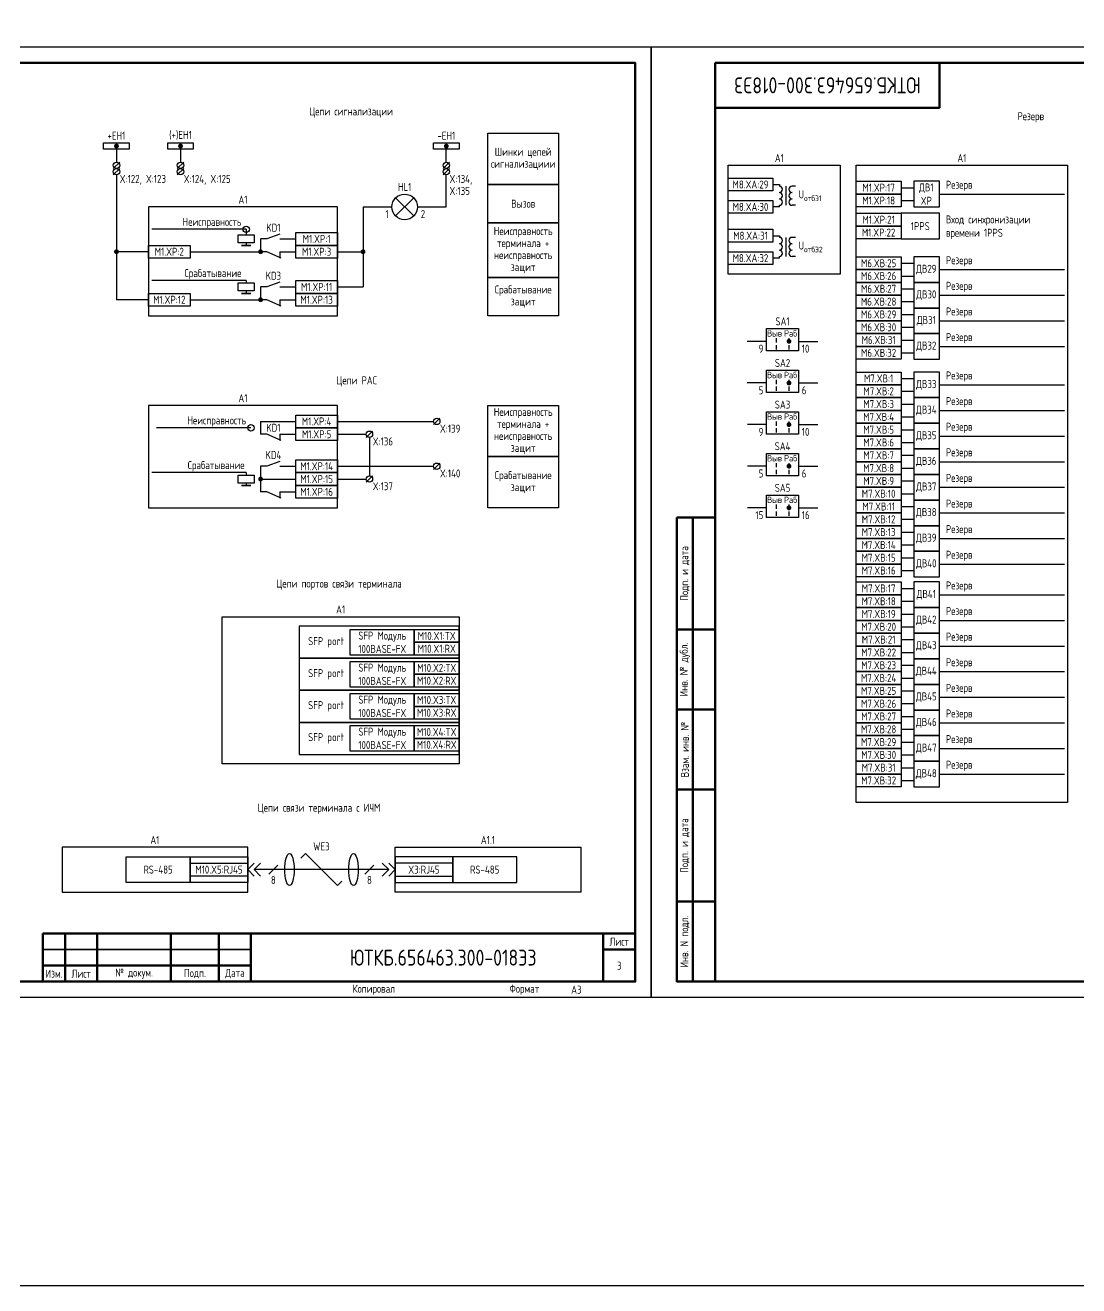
# Model space of a CAD drawing. Header units: millimetres. Extents: x -1036 to 2871, y -90 to 586.
# Drawn here: x 1064.5 to 1393.5, y -90 to 303.8 of the extents above; entities that cross this region are included whole.
import ezdxf

# ---------------------------------------------------------------- set-up
doc = ezdxf.new("R2010")
doc.units = ezdxf.units.MM
doc.styles.add('Gost_type_A', font='GOST_0.TTF')

# ---------------------------------------------------------------- blocks, each defined once
blk = doc.blocks.new('Формат_А3')
blk.add_lwpolyline([(-420, 297), (0, 297), (0, 0), (-420, 0)], close=True)
at = {"lineweight": 50}
blk.add_lwpolyline([(-400, 292), (-5, 292), (-5, 5), (-400, 5)], close=True, dxfattribs=at)
blk = doc.blocks.new('Штамп малый нижний')
at = {"lineweight": 50}
for points in [[(-185, 15), (-178, 15), (-178, 5), (-185, 5)], [(-178, 15), (-168, 15), (-168, 5), (-178, 5)], [(-168, 15), (-145, 15), (-145, 5), (-168, 5)], [(-145, 15), (-130, 15), (-130, 5), (-145, 5)], [(-130, 15), (-120, 15), (-120, 5), (-130, 5)], [(-120, 15), (-10, 15), (-10, 0), (-120, 0)], [(-10, 15), (0, 15), (0, 10), (-10, 10)], [(-10, 10), (0, 10), (0, 0), (-10, 0)], [(-185, 5), (-178, 5), (-178, 0), (-185, 0)], [(-178, 5), (-168, 5), (-168, 0), (-178, 0)], [(-168, 5), (-145, 5), (-145, 0), (-168, 0)], [(-145, 5), (-130, 5), (-130, 0), (-145, 0)], [(-130, 5), (-120, 5), (-120, 0), (-130, 0)]]:
    blk.add_lwpolyline(points, close=True, dxfattribs=at)
for points in [[(-185, 15), (-178, 15), (-178, 10), (-185, 10)], [(-178, 15), (-168, 15), (-168, 10), (-178, 10)], [(-168, 15), (-145, 15), (-145, 10), (-168, 10)], [(-145, 15), (-130, 15), (-130, 10), (-145, 10)], [(-130, 15), (-120, 15), (-120, 10), (-130, 10)], [(-185, 10), (-178, 10), (-178, 5), (-185, 5)], [(-178, 10), (-168, 10), (-168, 5), (-178, 5)], [(-168, 10), (-145, 10), (-145, 5), (-168, 5)], [(-145, 10), (-130, 10), (-130, 5), (-145, 5)], [(-130, 10), (-120, 10), (-120, 5), (-130, 5)]]:
    blk.add_lwpolyline(points, close=True)
at = {"char_height": 2.5, "style": 'Gost_type_A'}
for s, insert, width, attachment_point in [('Лист', (-5, 12.5), 10, 5), ('№ докум.', (-156.5, 2.5), 23, 5), ('Подп.', (-137.5, 2.5), 15, 5), ('Дата', (-125, 2.5), 10, 5), ('Изм.', (-181.5, 2.5), 7, 5), ('Лист', (-173, 2.5), 10, 5), ('Копировал', (-75, -2.53), 13.1202, 6), ('Формат', (-30, -2.53), 13.1202, 6)]:
    blk.add_mtext(s, dxfattribs=dict(at, insert=insert, width=width, attachment_point=attachment_point))
blk = doc.blocks.new('POINT')
at = {"const_width": 0.75}
blk.add_lwpolyline([(-0.375, 0, 1), (0.375, 0, 1)], format="xyb", close=True, dxfattribs=at)
blk = doc.blocks.new('Шинка')
blk.add_lwpolyline([(-4, 1), (4, 1), (4, -1), (-4, -1)], close=True)
blk.add_blockref('POINT', (0, 0))
blk = doc.blocks.new('Штамп левый нижний')
at = {"lineweight": 50}
for points in [[(-12, 145), (-7, 145), (-7, 110), (-12, 110)], [(-7, 145), (0, 145), (0, 110), (-7, 110)], [(-12, 110), (-7, 110), (-7, 85), (-12, 85)], [(-7, 110), (0, 110), (0, 85), (-7, 85)], [(-12, 85), (-7, 85), (-7, 60), (-12, 60)], [(-7, 85), (0, 85), (0, 60), (-7, 60)], [(-12, 60), (-7, 60), (-7, 25), (-12, 25)], [(-7, 60), (0, 60), (0, 25), (-7, 25)], [(-12, 25), (-7, 25), (-7, 0), (-12, 0)], [(-7, 25), (0, 25), (0, 0), (-7, 0)]]:
    blk.add_lwpolyline(points, close=True, dxfattribs=at)
at = {"char_height": 2.5, "attachment_point": 5, "rotation": 90, "style": 'Gost_type_A'}
for s, insert, width in [('Подп. и дата', (-9.5, 127.5), 35), ('Инв. № дубл.', (-9.5, 97.5), 25), ('Взам. инв. №', (-9.5, 72.5), 25), ('Подп. и дата', (-9.5, 42.5), 35), ('Инв. N подл.', (-9.5, 12.5), 25)]:
    blk.add_mtext(s, dxfattribs=dict(at, insert=insert, width=width))
blk = doc.blocks.new('Штамп угловой верхний')
at = {"lineweight": 50}
blk.add_lwpolyline([(0, 0), (70, 0), (70, -14), (0, -14)], close=True, dxfattribs=at)
blk = doc.blocks.new('Переключатель_положение')
for p, q in [((2, 1), (2, -0.34)), ((2, -1.14), (2, -2.49))]:
    blk.add_line(p, q)

msp = doc.modelspace()

# ---------------------------------------------------------------- linework, layer by layer
for p, q in [((1093, 266), (1093, 261)), ((1113, 265), (1113, 261)), ((1196, 261), (1196, 266)), ((1094, 261), (1092, 259)), ((1114, 261), (1112, 259)), ((1197, 261), (1195, 259)), ((1094, 259), (1092, 257)), ((1093, 257), (1093, 218)), ((1114, 259), (1112, 257)), ((1197, 259), (1195, 257)), ((1196, 259), (1196, 259.01)), ((1196, 259), (1196, 259.01)), ((1196, 247), (1196, 257)), ((1338, 253), (1342, 253)), ((1180.17, 249.83), (1185.83, 244.17)), ((1185.83, 249.83), (1180.17, 244.17)), ((1338, 249), (1342, 249)), ((1350, 251), (1389, 251)), ((1170, 247), (1179, 247)), ((1170, 247), (1170, 222)), ((1187, 247), (1196, 247)), ((1133.5, 240), (1104, 240)), ((1133.5, 240), (1133.5, 238.25)), ((1103, 233), (1093, 233)), ((1133.5, 235.75), (1133.5, 235)), ((1144, 233), (1144, 231)), ((1162, 233), (1170, 233)), ((1338, 229.42), (1342, 229.42)), ((1338, 225.42), (1342, 225.42)), ((1350, 227.42), (1389, 227.42)), ((1133.5, 224), (1104, 224)), ((1133.5, 224), (1133.5, 223.25)), ((1133.5, 220.75), (1133.5, 220)), ((1162, 222), (1170, 222)), ((1338, 221.42), (1342, 221.42)), ((1103, 218), (1093, 218)), ((1144, 218), (1144, 216)), ((1338, 217.42), (1342, 217.42)), ((1350, 219.42), (1389, 219.42)), ((1338, 213.42), (1342, 213.42)), ((1338, 209.42), (1342, 209.42)), ((1350, 211.42), (1389, 211.42)), ((1338, 205.42), (1342, 205.42)), ((1338, 201.42), (1342, 201.42)), ((1350, 203.42), (1389, 203.42)), ((1338, 193.42), (1342, 193.42)), ((1338, 189.42), (1342, 189.42)), ((1350, 191.42), (1389, 191.42)), ((1338, 185.42), (1342, 185.42)), ((1338, 181.42), (1342, 181.42)), ((1350, 183.42), (1389, 183.42)), ((1135, 178), (1105.5, 178)), ((1138, 180), (1138, 176)), ((1162, 180), (1192, 180)), ((1194.01, 181), (1192.01, 179)), ((1338, 177.42), (1342, 177.42)), ((1144, 176), (1144, 174)), ((1162, 176), (1171, 176)), ((1173, 177), (1171, 175)), ((1172, 175), (1172, 163)), ((1338, 173.42), (1342, 173.42)), ((1350, 175.42), (1389, 175.42)), ((1338, 169.42), (1342, 169.42)), ((1162, 166), (1192, 166)), ((1194.01, 167), (1192.01, 165)), ((1338, 165.42), (1342, 165.42)), ((1350, 167.42), (1389, 167.42)), ((1133.5, 164), (1104, 164)), ((1133.5, 164), (1133.5, 163.25)), ((1162, 162), (1171, 162)), ((1173, 163), (1171, 161)), ((1133.5, 160.75), (1133.5, 160)), ((1144, 158), (1144, 156)), ((1338, 161.42), (1342, 161.42)), ((1350, 159.42), (1389, 159.42)), ((1338, 157.42), (1342, 157.42)), ((1338, 153.42), (1342, 153.42)), ((1350, 151.42), (1389, 151.42)), ((1338, 149.42), (1342, 149.42)), ((1338, 145.42), (1342, 145.42)), ((1350, 143.42), (1389, 143.42)), ((1338, 141.42), (1342, 141.42)), ((1338, 137.42), (1342, 137.42)), ((1350, 135.42), (1389, 135.42)), ((1338, 133.42), (1342, 133.42)), ((1338, 127.84), (1342, 127.84)), ((1338, 123.84), (1342, 123.84)), ((1350, 125.84), (1389, 125.84)), ((1338, 119.84), (1342, 119.84)), ((1338, 115.84), (1342, 115.84)), ((1350, 117.84), (1389, 117.84)), ((1338, 111.84), (1342, 111.84)), ((1338, 107.84), (1342, 107.84)), ((1350, 109.84), (1389, 109.84)), ((1338, 103.84), (1342, 103.84)), ((1338, 99.84), (1342, 99.84)), ((1350, 101.84), (1389, 101.84)), ((1338, 95.84), (1342, 95.84)), ((1338, 91.84), (1342, 91.84)), ((1350, 93.84), (1389, 93.84)), ((1338, 87.84), (1342, 87.84)), ((1338, 83.84), (1342, 83.84)), ((1350, 85.84), (1389, 85.84)), ((1338, 79.84), (1342, 79.84)), ((1338, 75.84), (1342, 75.84)), ((1350, 77.84), (1389, 77.84)), ((1338, 71.84), (1342, 71.84)), ((1338, 67.84), (1342, 67.84)), ((1350, 69.84), (1389, 69.84)), ((1150.53, 43.53), (1152, 45)), ((1152, 45), (1162, 35)), ((1134, 40), (1136, 42)), ((1134, 40), (1136, 42)), ((1134, 40), (1136, 38)), ((1134, 40), (1136, 38)), ((1136, 40), (1138, 42)), ((1136, 40), (1138, 42)), ((1178, 40), (1136, 40)), ((1136, 40), (1138, 38)), ((1136, 40), (1138, 38)), ((1143.41, 41.41), (1140.59, 38.59)), ((1173.41, 41.41), (1170.59, 38.59)), ((1178, 40), (1176, 42)), ((1178, 40), (1176, 42)), ((1178, 40), (1176, 38)), ((1178, 40), (1176, 38)), ((1180, 40), (1178, 42)), ((1180, 40), (1178, 42)), ((1180, 40), (1178, 38)), ((1180, 40), (1178, 38)), ((1162, 35), (1163.41, 36.41))]:
    msp.add_line(p, q)
at = {"ltscale": 4}
for p, q in [((1298, 254), (1300, 254)), ((1300, 254), (1300, 253.5)), ((1300, 254), (1300, 253.5)), ((1302, 253.5), (1302, 249.5)), ((1305, 253.5), (1304, 253.5)), ((1302, 251.5), (1302, 247.5)), ((1300, 247), (1298, 247)), ((1300, 247), (1300, 247.5)), ((1305, 247.5), (1304, 247.5)), ((1298, 238), (1300, 238)), ((1300, 238), (1300, 237.5)), ((1300, 238), (1300, 237.5)), ((1302, 237.5), (1302, 233.5)), ((1305, 237.5), (1304, 237.5)), ((1302, 235.5), (1302, 231.5)), ((1300, 231), (1298, 231)), ((1300, 231), (1300, 231.5)), ((1305, 231.5), (1304, 231.5)), ((1296, 205), (1289.99, 205)), ((1306, 205), (1312.01, 205)), ((1296, 192), (1289.99, 192)), ((1306, 192), (1312.01, 192)), ((1296, 179), (1290, 179)), ((1306, 179), (1312, 179)), ((1296, 166), (1290, 166)), ((1306, 166), (1312.01, 166)), ((1296, 153), (1290, 153)), ((1306, 153), (1312.01, 153))]:
    msp.add_line(p, q, dxfattribs=at)
at = {"ltscale": 1.08}
for p, q in [((1140, 237), (1138, 237)), ((1138, 237), (1138, 233)), ((1144, 237), (1149, 237)), ((1116, 233), (1138, 233)), ((1140, 233), (1138, 233)), ((1144, 233), (1149, 233)), ((1140, 222), (1138, 222)), ((1138, 222), (1138, 218)), ((1144, 222), (1149, 222)), ((1116, 218), (1138, 218)), ((1140, 218), (1138, 218)), ((1144, 218), (1149, 218)), ((1138, 180), (1149, 180)), ((1140, 176), (1138, 176)), ((1144, 176), (1149, 176)), ((1140, 166), (1138, 166)), ((1138, 166), (1138, 158)), ((1144, 166), (1149, 166)), ((1138, 162), (1149, 162)), ((1140, 158), (1138, 158)), ((1144, 158), (1149, 158))]:
    msp.add_line(p, q, dxfattribs=at)
at = {"ltscale": 4.32}
for p, q in [((1144, 238.5), (1140, 237)), ((1144.39, 231), (1140, 233)), ((1144, 223.5), (1140, 222)), ((1144.39, 216), (1140, 218)), ((1144.39, 174), (1140, 176)), ((1144, 167.5), (1140, 166)), ((1144.39, 156), (1140, 158))]:
    msp.add_line(p, q, dxfattribs=at)
for points in [[(-1036, 586), (2871, 586), (2871, -90), (-1036, -90)], [(1231, 254), (1209, 254), (1209, 270), (1231, 270)], [(1284, 260), (1319, 260), (1319, 226), (1284, 226)], [(1324, 260), (1390, 260), (1390, 61), (1324, 61)], [(1284, 256), (1298, 256), (1298, 252), (1284, 252)], [(1231, 242), (1209, 242), (1209, 254), (1231, 254)], [(1324, 255), (1338, 255), (1338, 251), (1324, 251)], [(1284, 249), (1298, 249), (1298, 245), (1284, 245)], [(1324, 251), (1338, 251), (1338, 247), (1324, 247)], [(1103, 213), (1162, 213), (1162, 247), (1103, 247)], [(1324, 245), (1338, 245), (1338, 241), (1324, 241)], [(1231, 225), (1209, 225), (1209, 242), (1231, 242)], [(1324, 241), (1338, 241), (1338, 237), (1324, 237)], [(1136, 238.25), (1136, 235.75), (1131, 235.75), (1131, 238.25)], [(1149, 239), (1162, 239), (1162, 235), (1149, 235)], [(1284, 240), (1298, 240), (1298, 236), (1284, 236)], [(1103, 235), (1116, 235), (1116, 231), (1103, 231)], [(1135, 235), (1132, 235)], [(1149, 235), (1162, 235), (1162, 231), (1149, 231)], [(1284, 233), (1298, 233), (1298, 229), (1284, 229)], [(1324, 231.42), (1338, 231.42), (1338, 227.42), (1324, 227.42)], [(1231, 213), (1209, 213), (1209, 225), (1231, 225)], [(1324, 227.42), (1338, 227.42), (1338, 223.42), (1324, 223.42)], [(1136, 223.25), (1136, 220.75), (1131, 220.75), (1131, 223.25)], [(1149, 224), (1162, 224), (1162, 220), (1149, 220)], [(1324, 223.42), (1338, 223.42), (1338, 219.42), (1324, 219.42)], [(1103, 220), (1116, 220), (1116, 216), (1103, 216)], [(1135, 220), (1132, 220)], [(1149, 220), (1162, 220), (1162, 216), (1149, 216)], [(1324, 219.42), (1338, 219.42), (1338, 215.42), (1324, 215.42)], [(1324, 215.42), (1338, 215.42), (1338, 211.42), (1324, 211.42)], [(1296, 209), (1306, 209), (1306, 202), (1296, 202)], [(1324, 211.42), (1338, 211.42), (1338, 207.42), (1324, 207.42)], [(1324, 207.42), (1338, 207.42), (1338, 203.42), (1324, 203.42)], [(1324, 203.42), (1338, 203.42), (1338, 199.42), (1324, 199.42)], [(1296, 196), (1306, 196), (1306, 189), (1296, 189)], [(1324, 195.42), (1338, 195.42), (1338, 191.42), (1324, 191.42)], [(1324, 191.42), (1338, 191.42), (1338, 187.42), (1324, 187.42)], [(1324, 187.42), (1338, 187.42), (1338, 183.42), (1324, 183.42)], [(1103, 153), (1162, 153), (1162, 185), (1103, 185)], [(1149, 182), (1162, 182), (1162, 178), (1149, 178)], [(1231, 169), (1209, 169), (1209, 185), (1231, 185)], [(1296, 183), (1306, 183), (1306, 176), (1296, 176)], [(1324, 183.42), (1338, 183.42), (1338, 179.42), (1324, 179.42)], [(1149, 178), (1162, 178), (1162, 174), (1149, 174)], [(1324, 179.42), (1338, 179.42), (1338, 175.42), (1324, 175.42)], [(1324, 175.42), (1338, 175.42), (1338, 171.42), (1324, 171.42)], [(1296, 170), (1306, 170), (1306, 163), (1296, 163)], [(1324, 171.42), (1338, 171.42), (1338, 167.42), (1324, 167.42)], [(1149, 168), (1162, 168), (1162, 164), (1149, 164)], [(1231, 153), (1209, 153), (1209, 169), (1231, 169)], [(1324, 167.42), (1338, 167.42), (1338, 163.42), (1324, 163.42)], [(1136, 163.25), (1136, 160.75), (1131, 160.75), (1131, 163.25)], [(1149, 164), (1162, 164), (1162, 160), (1149, 160)], [(1324, 163.42), (1338, 163.42), (1338, 159.42), (1324, 159.42)], [(1135, 160), (1132, 160)], [(1149, 160), (1162, 160), (1162, 156), (1149, 156)], [(1324, 159.42), (1338, 159.42), (1338, 155.42), (1324, 155.42)], [(1296, 157), (1306, 157), (1306, 150), (1296, 150)], [(1324, 155.42), (1338, 155.42), (1338, 151.42), (1324, 151.42)], [(1324, 151.42), (1338, 151.42), (1338, 147.42), (1324, 147.42)], [(1324, 147.42), (1338, 147.42), (1338, 143.42), (1324, 143.42)], [(1324, 143.42), (1338, 143.42), (1338, 139.42), (1324, 139.42)], [(1324, 139.42), (1338, 139.42), (1338, 135.42), (1324, 135.42)], [(1324, 135.42), (1338, 135.42), (1338, 131.42), (1324, 131.42)], [(1324, 129.84), (1338, 129.84), (1338, 125.84), (1324, 125.84)], [(1324, 125.84), (1338, 125.84), (1338, 121.84), (1324, 121.84)], [(1126, 119), (1200, 119), (1200, 73), (1126, 73)], [(1324, 121.84), (1338, 121.84), (1338, 117.84), (1324, 117.84)], [(1150, 106), (1200, 106), (1200, 116), (1150, 116)], [(1166, 115), (1186, 115), (1186, 107), (1166, 107)], [(1186, 115), (1200, 115), (1200, 111), (1186, 111)], [(1324, 117.84), (1338, 117.84), (1338, 113.84), (1324, 113.84)], [(1186, 111), (1200, 111), (1200, 107), (1186, 107)], [(1324, 113.84), (1338, 113.84), (1338, 109.84), (1324, 109.84)], [(1324, 109.84), (1338, 109.84), (1338, 105.84), (1324, 105.84)], [(1150, 96), (1200, 96), (1200, 106), (1150, 106)], [(1166, 105), (1186, 105), (1186, 97), (1166, 97)], [(1186, 105), (1200, 105), (1200, 101), (1186, 101)], [(1324, 105.84), (1338, 105.84), (1338, 101.84), (1324, 101.84)], [(1186, 101), (1200, 101), (1200, 97), (1186, 97)], [(1324, 101.84), (1338, 101.84), (1338, 97.84), (1324, 97.84)], [(1150, 86), (1200, 86), (1200, 96), (1150, 96)], [(1166, 95), (1186, 95), (1186, 87), (1166, 87)], [(1186, 95), (1200, 95), (1200, 91), (1186, 91)], [(1324, 97.84), (1338, 97.84), (1338, 93.84), (1324, 93.84)], [(1186, 91), (1200, 91), (1200, 87), (1186, 87)], [(1324, 93.84), (1338, 93.84), (1338, 89.84), (1324, 89.84)], [(1324, 89.84), (1338, 89.84), (1338, 85.84), (1324, 85.84)], [(1150, 76), (1200, 76), (1200, 86), (1150, 86)], [(1166, 85), (1186, 85), (1186, 77), (1166, 77)], [(1186, 85), (1200, 85), (1200, 81), (1186, 81)], [(1324, 85.84), (1338, 85.84), (1338, 81.84), (1324, 81.84)], [(1186, 81), (1200, 81), (1200, 77), (1186, 77)], [(1324, 81.84), (1338, 81.84), (1338, 77.84), (1324, 77.84)], [(1324, 77.84), (1338, 77.84), (1338, 73.84), (1324, 73.84)], [(1324, 73.84), (1338, 73.84), (1338, 69.84), (1324, 69.84)], [(1324, 69.84), (1338, 69.84), (1338, 65.84), (1324, 65.84)], [(1076, 33), (1134, 33), (1134, 47), (1076, 47)], [(1096, 44), (1116, 44), (1116, 36), (1096, 36)], [(1116, 44), (1134, 44), (1134, 36), (1116, 36)], [(1238, 33), (1180, 33), (1180, 47), (1238, 47)], [(1198, 44), (1180, 44), (1180, 36), (1198, 36)], [(1218, 44), (1198, 44), (1198, 36), (1218, 36)], [(1116, 42), (1134, 42), (1134, 38), (1116, 38)], [(1198, 42), (1180, 42), (1180, 38), (1198, 38)]]:
    msp.add_lwpolyline(points, close=True)
at = {"ltscale": 4}
for points in [[(1342, 247), (1350, 247), (1350, 255), (1342, 255)], [(1338, 237), (1350, 237), (1350, 245), (1338, 245)], [(1342, 223.42), (1350, 223.42), (1350, 231.42), (1342, 231.42)], [(1342, 215.42), (1350, 215.42), (1350, 223.42), (1342, 223.42)], [(1342, 207.42), (1350, 207.42), (1350, 215.42), (1342, 215.42)], [(1342, 199.42), (1350, 199.42), (1350, 207.42), (1342, 207.42)], [(1342, 187.42), (1350, 187.42), (1350, 195.42), (1342, 195.42)], [(1342, 179.42), (1350, 179.42), (1350, 187.42), (1342, 187.42)], [(1342, 171.42), (1350, 171.42), (1350, 179.42), (1342, 179.42)], [(1342, 163.42), (1350, 163.42), (1350, 171.42), (1342, 171.42)], [(1342, 155.42), (1350, 155.42), (1350, 163.42), (1342, 163.42)], [(1342, 147.42), (1350, 147.42), (1350, 155.42), (1342, 155.42)], [(1342, 139.42), (1350, 139.42), (1350, 147.42), (1342, 147.42)], [(1342, 131.42), (1350, 131.42), (1350, 139.42), (1342, 139.42)], [(1342, 121.84), (1350, 121.84), (1350, 129.84), (1342, 129.84)], [(1342, 113.84), (1350, 113.84), (1350, 121.84), (1342, 121.84)], [(1342, 105.84), (1350, 105.84), (1350, 113.84), (1342, 113.84)], [(1342, 97.84), (1350, 97.84), (1350, 105.84), (1342, 105.84)], [(1342, 89.84), (1350, 89.84), (1350, 97.84), (1342, 97.84)], [(1342, 81.84), (1350, 81.84), (1350, 89.84), (1342, 89.84)], [(1342, 73.84), (1350, 73.84), (1350, 81.84), (1342, 81.84)], [(1342, 65.84), (1350, 65.84), (1350, 73.84), (1342, 73.84)]]:
    msp.add_lwpolyline(points, close=True, dxfattribs=at)
for centre, radius in [((1093, 260), 1), ((1113, 260), 1), ((1196, 260), 1), ((1093, 258), 1), ((1113, 258), 1), ((1196, 258), 1), ((1183, 247), 4), ((1133.5, 240), 1), ((1135, 178), 1), ((1193.01, 180), 1), ((1172, 176), 1), ((1193.01, 166), 1), ((1172, 162), 1)]:
    msp.add_circle(centre, radius)
for centre, start, end in [((1300, 252.5), 270, 90), ((1304, 252.5), 90, 270), ((1304, 252.5), 90, 270), ((1300, 250.5), 270, 90), ((1300, 248.5), 270, 90), ((1304, 250.5), 90, 270), ((1304, 250.5), 90, 270), ((1304, 248.5), 90, 270), ((1300, 236.5), 270, 90), ((1304, 236.5), 90, 270), ((1304, 236.5), 90, 270), ((1300, 234.5), 270, 90), ((1300, 232.5), 270, 90), ((1304, 234.5), 90, 270), ((1304, 234.5), 90, 270), ((1304, 232.5), 90, 270)]:
    msp.add_arc(centre, 1, start, end, dxfattribs=at)
for centre in [(1147, 40), (1167, 40)]:
    msp.add_ellipse(centre, major_axis=(0, -5), ratio=0.293778)

# ---------------------------------------------------------------- block references
at = {"color": 1}
for name, p in [('Формат_А3', (1260, 0)), ('Формат_А3', (1680, 0)), ('Штамп левый нижний', (1280, 5)), ('Штамп малый нижний', (1255, 5))]:
    msp.add_blockref(name, p, dxfattribs=at)
for name, p in [('Штамп угловой верхний', (1280, 292)), ('Шинка', (1093, 266)), ('Шинка', (1113, 266)), ('Шинка', (1196, 266)), ('POINT', (1093, 233)), ('POINT', (1138, 233)), ('POINT', (1170, 233)), ('POINT', (1138, 218)), ('Переключатель_положение', (1297, 205)), ('POINT', (1303, 205)), ('Переключатель_положение', (1301, 205)), ('Переключатель_положение', (1297, 192)), ('Переключатель_положение', (1301, 192)), ('POINT', (1303, 192)), ('Переключатель_положение', (1297, 179)), ('POINT', (1303, 179)), ('Переключатель_положение', (1301, 179)), ('Переключатель_положение', (1297, 166)), ('POINT', (1303, 166)), ('Переключатель_положение', (1301, 166)), ('POINT', (1138, 162)), ('Переключатель_положение', (1297, 153)), ('POINT', (1303, 153)), ('Переключатель_положение', (1301, 153))]:
    msp.add_blockref(name, p)

# ---------------------------------------------------------------- texts
at = {"insert": (1315, 285), "char_height": 5, "width": 70, "attachment_point": 5, "rotation": 180, "style": 'Gost_type_A'}
msp.add_mtext('ЮТКБ.656463.300-018Э3', dxfattribs=at)
at = {"char_height": 2.5, "style": 'Gost_type_A'}
for s, insert, width, attachment_point, line_spacing_factor in [('Цепи сигнализации', (1166.25, 276.5), 197.5, 5, 0.9), ('Резерв', (1378.5, 275), 197, 5, 0.9), ('Шинки цепей сигнализациии', (1220, 262), 21.9988, 5, 0.9), ('A1', (1300, 261), 32, 8, 0.9), ('A1', (1357, 261), 66, 8, 0.9), ('X:122, X:123', (1094, 257), 16, 1, 0.9), ('X:124, X:125', (1114, 257), 16, 1, 0.9), ('X:134,\\PX:135', (1197, 257), 16, 1, 0.9), ('A1', (1132.5, 248), 59, 8, 0.9), ('Вызов', (1220, 248), 21.9988, 5, 0.9), ('Неисправность', (1132, 242), 37, 6, 0.8), ('Неисправность терминала + неисправность защит', (1220, 233.5), 21.9988, 5, 0.9), ('Срабатывание защит', (1220, 219), 21.9988, 5, 0.9), ('Цепи РАС', (1168, 192.5), 191.9988, 5, 0.9), ('A1', (1132.5, 186), 59, 8, 0.9), ('Неисправность', (1133.5, 180), 37, 6, 0.8), ('Неисправность терминала + неисправность защит', (1220, 177), 21.9988, 5, 0.9), ('X:139', (1194.01, 179), 8, 1, 0.9), ('X:136', (1173.01, 175), 8, 1, 0.9), ('X:140', (1194.01, 165), 8, 1, 0.9), ('Срабатывание защит', (1220, 161), 21.9988, 5, 0.9), ('X:137', (1173.01, 161), 8, 1, 0.9), ('Цепи портов связи терминала', (1162.5, 129), 197, 5, 0.9), ('A1', (1163, 120), 74.0002, 8, 0.9), ('Цепи связи терминала с ИЧМ', (1156.25, 59), 197.5, 5, 0.9), ('A1', (1105, 48), 58.0002, 8, 0.9), ('A1.1', (1209, 48), 58.0002, 8, 0.9)]:
    msp.add_mtext(s, dxfattribs=dict(at, insert=insert, width=width, attachment_point=attachment_point, line_spacing_factor=line_spacing_factor))
at = {"style": 'Gost_type_A'}
for s, insert, char_height, width, attachment_point in [('+EH1', (1093, 268), 2.5, 10, 8), ('(+)EH1', (1113, 268), 2.5, 10, 8), ('-EH1', (1196, 268), 2.5, 10, 8), ('HL1', (1183, 252), 2.5, 14, 8), ('M8.XA:29', (1290.99, 254), 2.5, 14.018, 5), ('\\A1;U{\\H0.7x;\\S^ отбЭ1;}', (1306, 250.5), 2.5, 12, 4), ('M1.XP:17', (1331, 253), 2.5, 14, 5), ('ДВ1 XP', (1345.88, 251), 2.5, 7.7588, 5), ('Резерв', (1352, 252), 2.5, 27.8465, 7), ('M8.XA:30', (1290.99, 247), 2.5, 14.018, 5), ('M1.XP:18', (1331, 249), 2.5, 14, 5), ('1', (1178, 246), 2.5, 6, 3), ('2', (1188, 246), 2.5, 6, 1), ('M1.XP:21', (1331, 243), 2.5, 14, 5), ('Вход синхронизации\\Pвремени 1PPS', (1352, 237), 2.5, 35.9749, 7), ('KD1', (1142, 240.5), 2.5, 8, 5), ('M1.XP:22', (1331, 239), 2.5, 14, 5), ('1PPS', (1344, 241), 2.5, 12, 5), ('M1.XP:1', (1155.5, 237), 2.5, 13, 5), ('M8.XA:31', (1290.99, 238), 2.5, 14.018, 5), ('M1.XP:2', (1109.5, 233), 2.5, 13, 5), ('M1.XP:3', (1155.5, 233), 2.5, 13, 5), ('\\A1;U{\\H0.7x;\\S^ отбЭ2;}', (1306, 234.5), 2.5, 12, 4), ('M8.XA:32', (1290.99, 231), 2.5, 14.018, 5), ('M6.XВ:25', (1331, 229.42), 2.5, 14, 5), ('ДВ29', (1345.88, 227.42), 2.5, 7.7588, 5), ('Резерв', (1352, 228.42), 2.5, 27.8465, 7), ('KD3', (1142, 225.5), 2.5, 8, 5), ('M6.XВ:26', (1331, 225.42), 2.5, 14, 5), ('M1.XP:11', (1155.5, 222), 2.5, 13, 5), ('M6.XВ:27', (1331, 221.42), 2.5, 14, 5), ('ДВ30', (1345.88, 219.42), 2.5, 7.7588, 5), ('Резерв', (1352, 220.42), 2.5, 27.8465, 7), ('M1.XP:12', (1109.5, 218), 2.5, 13, 5), ('M1.XP:13', (1155.5, 218), 2.5, 13, 5), ('M6.XВ:28', (1331, 217.42), 2.5, 14, 5), ('M6.XВ:29', (1331, 213.42), 2.5, 14, 5), ('ДВ31', (1345.88, 211.42), 2.5, 7.7588, 5), ('Резерв', (1352, 212.42), 2.5, 27.8465, 7), ('SA1', (1301, 210), 2.5, 10, 8), ('M6.XВ:30', (1331, 209.42), 2.5, 14, 5), ('Выв', (1298.5, 207.5), 2, 5, 5), ('Раб', (1303.5, 207.5), 2, 5, 5), ('M6.XВ:31', (1331, 205.42), 2.5, 14, 5), ('ДВ32', (1345.88, 203.42), 2.5, 7.7588, 5), ('Резерв', (1352, 204.42), 2.5, 27.8465, 7), ('9', (1295, 203.98), 2.5, 5, 3), ('10', (1307, 203.98), 2.5, 5, 1), ('M6.XВ:32', (1331, 201.42), 2.5, 14, 5), ('SA2', (1301, 197), 2.5, 10, 8), ('Выв', (1298.5, 194.5), 2, 5, 5), ('Раб', (1303.5, 194.5), 2, 5, 5), ('M7.XВ:1', (1331, 193.42), 2.5, 14, 5), ('Резерв', (1352, 192.42), 2.5, 30.8621, 7), ('5', (1295, 190.98), 2.5, 5, 3), ('6', (1307, 190.98), 2.5, 5, 1), ('M7.XВ:2', (1331, 189.42), 2.5, 14, 5), ('ДВ33', (1345.88, 191.42), 2.5, 7.7588, 5), ('SA3', (1301, 184), 2.5, 10, 8), ('M7.XВ:3', (1331, 185.42), 2.5, 14, 5), ('Резерв', (1352, 184.42), 2.5, 44.8565, 7), ('M1.XP:4', (1155.5, 180), 2.5, 13, 5), ('Выв', (1298.5, 181.5), 2, 5, 5), ('Раб', (1303.5, 181.5), 2, 5, 5), ('M7.XВ:4', (1331, 181.42), 2.5, 14, 5), ('ДВ34', (1345.88, 183.42), 2.5, 7.7588, 5), ('KD1', (1142, 178), 2.5, 8, 5), ('M1.XP:5', (1155.5, 176), 2.5, 13, 5), ('9', (1295, 177.98), 2.5, 5, 3), ('10', (1307, 177.98), 2.5, 5, 1), ('M7.XВ:5', (1331, 177.42), 2.5, 14, 5), ('Резерв', (1352, 176.42), 2.5, 27.8465, 7), ('SA4', (1301, 171), 2.5, 10, 8), ('M7.XВ:6', (1331, 173.42), 2.5, 14, 5), ('ДВ35', (1345.88, 175.42), 2.5, 7.7588, 5), ('KD4', (1142, 169.5), 2.5, 8, 5), ('Выв', (1298.5, 168.5), 2, 5, 5), ('Раб', (1303.5, 168.5), 2, 5, 5), ('M7.XВ:7', (1331, 169.42), 2.5, 14, 5), ('Резерв', (1352, 168.42), 2.5, 27.8465, 7), ('M1.XP:14', (1155.5, 166), 2.5, 13, 5), ('M7.XВ:8', (1331, 165.42), 2.5, 14, 5), ('ДВ36', (1345.88, 167.42), 2.5, 7.7588, 5), ('M1.XP:15', (1155.5, 162), 2.5, 13, 5), ('5', (1295, 164.98), 2.5, 5, 3), ('6', (1307, 164.98), 2.5, 5, 1), ('M7.XВ:9', (1331, 161.42), 2.5, 14, 5), ('Резерв', (1352, 160.42), 2.5, 32.328, 7), ('M1.XP:16', (1155.5, 158), 2.5, 13, 5), ('SA5', (1301, 158), 2.5, 10, 8), ('M7.XВ:10', (1331, 157.42), 2.5, 14, 5), ('ДВ37', (1345.88, 159.42), 2.5, 7.7588, 5), ('Выв', (1298.5, 155.5), 2, 5, 5), ('Раб', (1303.5, 155.5), 2, 5, 5), ('M7.XВ:11', (1331, 153.42), 2.5, 14, 5), ('Резерв', (1352, 152.42), 2.5, 27.8465, 7), ('15', (1295, 151.98), 2.5, 5, 3), ('16', (1307, 151.98), 2.5, 5, 1), ('M7.XВ:12', (1331, 149.42), 2.5, 14, 5), ('ДВ38', (1345.88, 151.42), 2.5, 7.7588, 5), ('M7.XВ:13', (1331, 145.42), 2.5, 14, 5), ('Резерв', (1352, 144.42), 2.5, 27.8465, 7), ('M7.XВ:14', (1331, 141.42), 2.5, 14, 5), ('ДВ39', (1345.88, 143.42), 2.5, 7.7588, 5), ('M7.XВ:15', (1331, 137.42), 2.5, 14, 5), ('Резерв', (1352, 136.42), 2.5, 27.8465, 7), ('M7.XВ:16', (1331, 133.42), 2.5, 14, 5), ('ДВ40', (1345.88, 135.42), 2.5, 7.7588, 5), ('Резерв', (1352, 126.84), 2.5, 27.8465, 7), ('M7.XВ:17', (1331, 127.84), 2.5, 14, 5), ('ДВ41', (1345.88, 125.84), 2.5, 7.7588, 5), ('M7.XВ:18', (1331, 123.84), 2.5, 14, 5), ('M7.XВ:19', (1331, 119.84), 2.5, 14, 5), ('ДВ42', (1345.88, 117.84), 2.5, 7.7588, 5), ('Резерв', (1352, 118.84), 2.5, 27.8465, 7), ('SFP Mодуль 100BASE-FX', (1176, 111), 2.5, 19.9998, 5), ('M10.X1:TX', (1193, 113), 2.5, 14, 5), ('M7.XВ:20', (1331, 115.84), 2.5, 14, 5), ('SFP port', (1164, 111), 2.5, 20, 6), ('M7.XВ:21', (1331, 111.84), 2.5, 14, 5), ('ДВ43', (1345.88, 109.84), 2.5, 7.7588, 5), ('Резерв', (1352, 110.84), 2.5, 27.8465, 7), ('M10.X1:RX', (1193, 109), 2.5, 14, 5), ('M7.XВ:22', (1331, 107.84), 2.5, 14, 5), ('SFP port', (1164, 101), 2.5, 20, 6), ('SFP Mодуль 100BASE-FX', (1176, 101), 2.5, 19.9998, 5), ('M10.X2:TX', (1193, 103), 2.5, 14, 5), ('M7.XВ:23', (1331, 103.84), 2.5, 14, 5), ('ДВ44', (1345.88, 101.84), 2.5, 7.7588, 5), ('Резерв', (1352, 102.84), 2.5, 27.8465, 7), ('M10.X2:RX', (1193, 99), 2.5, 14, 5), ('M7.XВ:24', (1331, 99.84), 2.5, 14, 5), ('M7.XВ:25', (1331, 95.84), 2.5, 14, 5), ('ДВ45', (1345.88, 93.84), 2.5, 7.7588, 5), ('Резерв', (1352, 94.84), 2.5, 27.8465, 7), ('SFP port', (1164, 91), 2.5, 20, 6), ('SFP Mодуль 100BASE-FX', (1176, 91), 2.5, 19.9998, 5), ('M10.X3:TX', (1193, 93), 2.5, 14, 5), ('M7.XВ:26', (1331, 91.84), 2.5, 14, 5), ('M10.X3:RX', (1193, 89), 2.5, 14, 5), ('M7.XВ:27', (1331, 87.84), 2.5, 14, 5), ('ДВ46', (1345.88, 85.84), 2.5, 7.7588, 5), ('Резерв', (1352, 86.84), 2.5, 27.8465, 7), ('SFP Mодуль 100BASE-FX', (1176, 81), 2.5, 19.9998, 5), ('M10.X4:TX', (1193, 83), 2.5, 14, 5), ('M7.XВ:28', (1331, 83.84), 2.5, 14, 5), ('SFP port', (1164, 81), 2.5, 20, 6), ('M10.X4:RX', (1193, 79), 2.5, 14, 5), ('M7.XВ:29', (1331, 79.84), 2.5, 14, 5), ('ДВ47', (1345.88, 77.84), 2.5, 7.7588, 5), ('Резерв', (1352, 78.84), 2.5, 27.8465, 7), ('M7.XВ:30', (1331, 75.84), 2.5, 14, 5), ('M7.XВ:31', (1331, 71.84), 2.5, 14, 5), ('ДВ48', (1345.88, 69.84), 2.5, 7.7588, 5), ('Резерв', (1352, 70.84), 2.5, 27.8465, 7), ('M7.XВ:32', (1331, 67.84), 2.5, 14, 5), ('WE3', (1157, 46), 2.5, 20, 8), ('RS-485', (1106, 40), 2.5, 19.9998, 5), ('M10.X5:RJ45', (1125, 40), 2.5, 18.0002, 5), ('X3:RJ45', (1189, 40), 2.5, 18.0002, 5), ('RS-485', (1208, 40), 2.5, 19.9998, 5), ('8', (1142, 38), 2.5, 20, 2), ('8', (1172, 38), 2.5, 20, 2), ('ЮТКБ.656463.300-018Э3', (1195, 12.5), 5, 120, 5), ('3', (1250, 10), 2.5, 10, 5), ('A3', (1235, 2.5), 2.5, 20, 4)]:
    msp.add_mtext(s, dxfattribs=dict(at, insert=insert, char_height=char_height, width=width, attachment_point=attachment_point))
at = {"color": 6, "char_height": 2.5, "width": 37, "attachment_point": 6, "line_spacing_factor": 0.8, "style": 'Gost_type_A'}
for insert in [(1132, 226), (1133, 166)]:
    msp.add_mtext('Срабатывание', dxfattribs=dict(at, insert=insert))

doc.saveas('drawing.dxf')
